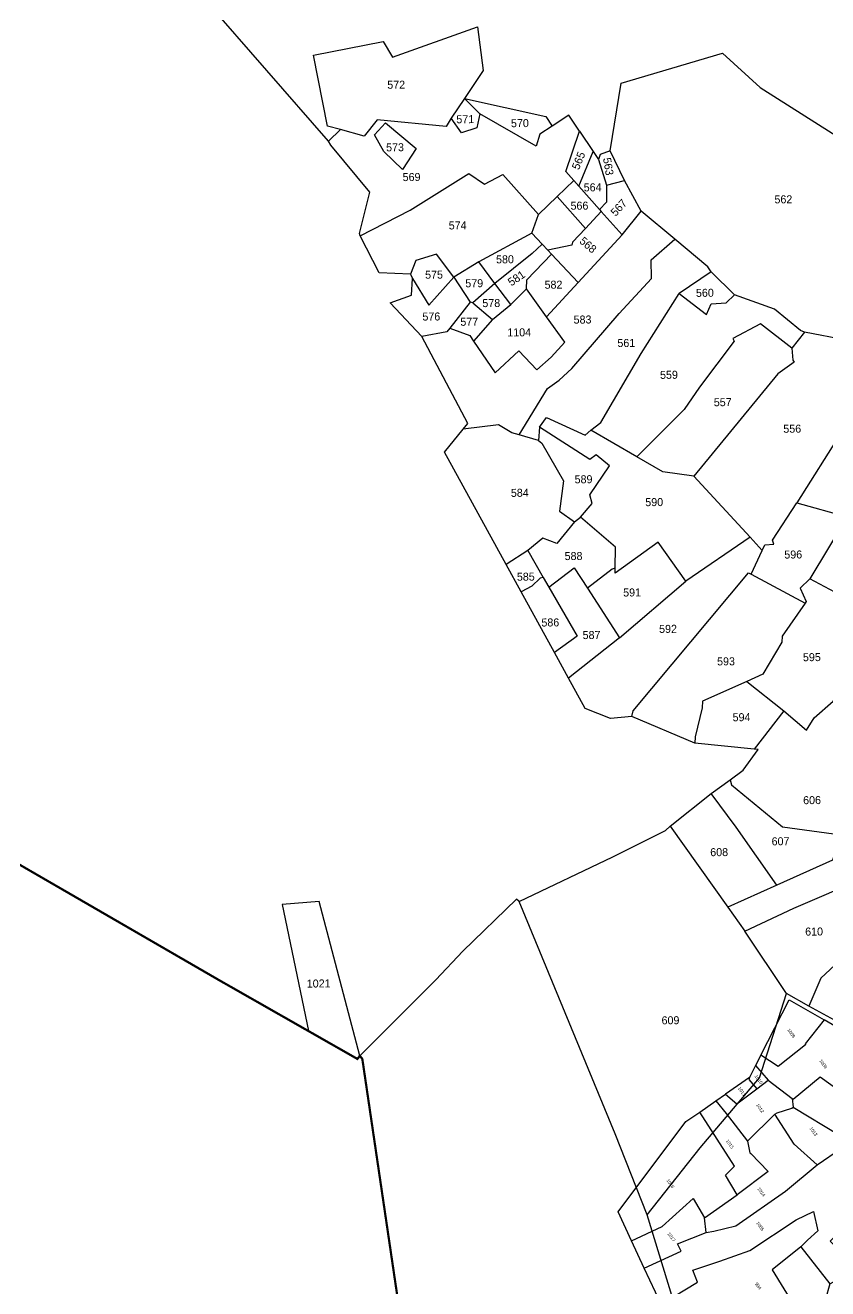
# Model space of a CAD drawing. Header units: metres. Extents: x 261643 to 264151, y 2159246 to 2161886.
# Drawn here: x 262522 to 262973, y 2160277 to 2160987 of the extents above; entities that cross this region are included whole.
import ezdxf

# ---------------------------------------------------------------- set-up
doc = ezdxf.new("R2010")
doc.units = ezdxf.units.M
doc.linetypes.add('DASHED', pattern=[0.75, 0.5, -0.25])
for name, color, linetype in [('POLY_PARCEL', 6, 'Continuous'), ('POLY_SUBPARCEL', 6, 'DASHED'), ('TEXT_MAPOUT', 7, 'Continuous'), ('TEXT_PARCEL', 7, 'Continuous'), ('V_BOUND_LINE', 7, 'Continuous')]:
    doc.layers.add(name, color=color, linetype=linetype)
doc.styles.add('TEXT_MAP', font='', dxfattribs={"height": 1.8})
doc.styles.get('TEXT_MAP').set_extended_font_data('Kruti Dev 050')

# ---------------------------------------------------------------- blocks, each defined once
blk = doc.blocks.new('159')
at = {"layer": 'POLY_PARCEL'}
for points in [[(322.94, 743.64), (294.63, 774.9), (259.44, 813.56)], [(325.64, 746.25), (322.7, 746.99), (319.26, 762.84), (334.82, 766.27), (337.04, 762.78), (356.05, 769.95), (357.5, 760.12), (353.38, 753.78)], [(386.36, 742.63), (388.57, 757.9), (411.28, 765.07), (419.84, 757.46), (464.28, 730.49)], [(353.38, 753.78), (350.48, 749.32)], [(353.38, 753.78), (371.79, 750.04), (373.25, 747.93)], [(356.88, 750.4), (356.88, 750.4), (353.38, 753.78)], [(356.88, 750.4), (356.3, 747.24), (352.85, 746.03), (350.48, 749.32)], [(373.25, 747.93), (370.47, 746.06), (369.75, 743.38), (356.88, 750.4)], [(379.43, 746.93), (376.97, 750.43), (373.25, 747.93)], [(350.48, 749.32), (349.35, 747.37), (333.87, 748.63), (331, 744.89), (325.64, 746.25)], [(335.69, 747.94), (342.76, 742.32), (339.77, 737.56), (335.46, 741.52), (333.31, 745.24), (335.69, 747.94)], [(322.94, 743.64), (325.64, 746.25)], [(378.3, 735.79), (376.47, 737.77), (379.43, 746.93)], [(379.43, 746.93), (382.57, 742.37)], [(330.52, 722.46), (330.3, 722.94), (332.48, 732.3), (323.5, 742.7), (322.94, 743.64)], [(379.45, 734.55), (382.57, 742.37)], [(382.57, 742.37), (383.8, 740.58)], [(386.36, 742.63), (384.17, 741.73), (383.8, 740.58)], [(389.7, 736), (386.36, 742.63)], [(383.8, 740.58), (385.69, 734.85)], [(330.52, 722.46), (341.67, 728.45), (354.66, 736.94), (358.24, 734.56), (362.37, 736.85), (370.51, 727.98)], [(374.65, 732.13), (378.3, 735.79)], [(379.45, 734.55), (378.3, 735.79)], [(385.69, 734.85), (389.7, 736)], [(393.6, 729.18), (389.7, 736)], [(384.25, 729.39), (379.45, 734.55)], [(385.69, 734.85), (385.79, 731.07), (384.25, 729.39)], [(370.51, 727.98), (374.65, 732.13)], [(381.15, 725.05), (374.65, 732.13)], [(369.08, 723.76), (370.51, 727.98)], [(384.65, 728.96), (381.15, 725.05)], [(384.25, 729.39), (384.65, 728.96)], [(384.65, 728.96), (389.44, 723.8)], [(389.44, 723.8), (393.6, 729.18)], [(401.29, 723.04), (393.6, 729.18)], [(381.15, 725.05), (378.33, 721.89), (378.19, 721.27), (372.76, 720.02)], [(341.95, 714.08), (334.9, 714.18), (330.52, 722.46)], [(369.08, 723.76), (357.34, 717.09)], [(367.12, 678.35), (373.29, 688.92), (375.87, 690.81), (378.67, 693.54), (389.12, 706.07), (396.25, 714.06), (396.04, 718.29), (401.29, 723.04)], [(371.48, 721.32), (369.08, 723.76)], [(389.44, 723.8), (379.77, 712.89)], [(409.65, 715.84), (408.88, 716.97), (401.29, 723.04)], [(371.48, 721.32), (369.28, 719.19), (360.98, 712.28)], [(368.11, 711.25), (368.16, 713.23), (373.62, 719.15)], [(372.76, 720.02), (371.48, 721.32)], [(373.62, 719.15), (372.76, 720.02)], [(379.77, 712.89), (373.62, 719.15)], [(351.77, 713.54), (347.76, 718.62), (343.1, 717.17), (341.95, 714.08)], [(357.34, 717.09), (351.77, 713.54), (351.77, 713.54)], [(360.98, 712.28), (357.34, 717.09)], [(344.8, 700.07), (337.49, 707.48), (342.28, 709.35), (342.42, 713.1)], [(341.95, 714.08), (342.42, 713.1)], [(342.42, 713.1), (346.24, 707.14), (351.77, 713.54)], [(351.77, 713.54), (355.5, 708.02)], [(409.65, 715.84), (402.49, 710.81)], [(414.95, 710.79), (409.65, 715.84)], [(360.98, 712.28), (356.12, 707.87)], [(364.71, 707.68), (360.98, 712.28)], [(364.71, 707.68), (368.11, 711.25)], [(372.79, 705), (368.11, 711.25)], [(379.77, 712.89), (372.79, 705)], [(383.18, 679.73), (385.45, 681.52), (394.21, 697.21), (402.49, 710.81)], [(402.49, 710.81), (408.78, 706.24), (409.75, 708.64), (413.09, 708.92), (414.95, 710.79)], [(430.9, 702.69), (430, 702.98), (424.01, 707.68), (414.95, 710.79)], [(451.92, 710.42), (445.31, 710.24), (442.34, 708.78), (441.77, 704.22), (440.39, 702.26), (440.27, 701.07), (430.9, 702.69)], [(355.5, 708.02), (351.03, 702.06)], [(356.12, 707.87), (355.5, 708.02)], [(356.12, 707.87), (360.63, 704.18)], [(360.63, 704.18), (364.71, 707.68)], [(356.45, 699.25), (361.45, 692.2), (366.65, 697.26), (370.81, 693.08), (373.95, 695.99), (377.01, 699.37), (372.79, 705)], [(351.03, 702.06), (350.41, 701.23), (344.8, 700.07)], [(351.03, 702.06), (355.55, 700.52), (356.45, 699.25)], [(360.63, 704.18), (356.45, 699.25)], [(428.09, 698.97), (420.97, 704.31), (414.74, 700.93), (415.06, 700.32), (407.44, 689.86), (404.14, 684.8), (393.7, 673.93)], [(430.9, 702.69), (428.09, 698.97)], [(354.5, 679.4), (355.54, 680.72), (344.8, 700.07)], [(428.09, 698.97), (428.35, 696.35), (428.66, 695.87), (425.08, 693.15), (406.55, 669.85)], [(371.68, 680.19), (373.17, 682.43), (381.93, 678.55), (383.18, 679.73)], [(364.73, 649.21), (350.37, 674.16), (354.5, 679.4)], [(367.12, 678.35), (365.47, 678.8), (362.4, 680.56), (354.5, 679.4)], [(371.68, 680.19), (371.44, 677.19)], [(381.28, 660.12), (383.79, 663.23), (383.27, 665.19), (387.57, 671.77), (384.54, 674.22), (383.13, 673.17), (371.68, 680.19)], [(393.7, 673.93), (383.18, 679.73)], [(439.66, 680.48), (429.83, 664.24)], [(371.44, 677.19), (367.12, 678.35)], [(371.44, 677.19), (372.27, 676.6), (377.29, 668.26), (376.52, 661.39), (379.94, 659.08)], [(406.55, 669.85), (399.57, 670.69), (393.7, 673.93)], [(406.55, 669.85), (419.53, 656.32)], [(422.24, 653.4), (422.81, 654.69), (424.83, 654.88), (424.55, 655.76), (429.83, 664.24)], [(429.83, 664.24), (441.23, 661.33)], [(379.94, 659.08), (376.06, 654.09), (372.89, 655.27), (369.52, 652.39)], [(379.94, 659.08), (381.28, 660.12)], [(389.28, 648.8), (389.24, 653.55), (381.28, 660.12)], [(441.23, 661.33), (433.1, 647.19)], [(419.53, 656.32), (405.23, 646.19)], [(419.53, 656.32), (422.24, 653.4)], [(405.23, 646.19), (398.8, 654.83), (389.29, 647.66), (389.28, 648.8)], [(369.52, 652.39), (364.73, 649.21)], [(369.52, 652.39), (373.13, 646.42)], [(419.88, 648.03), (422.24, 653.4)], [(368.23, 643.1), (364.73, 649.21)], [(374.44, 644.24), (380.04, 648.74), (383.12, 644.17)], [(389.28, 648.8), (388.58, 648.57), (383.12, 644.17)], [(393.64, 615.53), (393.87, 616.84), (419.29, 648.33), (419.88, 648.03)], [(419.88, 648.03), (432.17, 641.77)], [(373.13, 646.42), (372.39, 646.27), (370.57, 644.39), (368.23, 643.1)], [(373.13, 646.42), (374.44, 644.24)], [(390.53, 633.14), (405.23, 646.19)], [(433.1, 647.19), (430.99, 645.07), (432.35, 642.09), (432.17, 641.77)], [(444.89, 638.94), (439.4, 642.35), (439.93, 643.72), (433.1, 647.19)], [(375.93, 629.62), (368.23, 643.1)], [(374.44, 644.24), (381.02, 633.35), (375.93, 629.62)], [(383.12, 644.17), (390.53, 633.14)], [(432.17, 641.77), (427.09, 634.21), (427.09, 632.87), (422.96, 625.58), (419.36, 623.9)], [(390.53, 633.14), (379.2, 623.9)], [(379.2, 623.9), (375.93, 629.62)], [(427.79, 617.44), (432.98, 613.21), (434.65, 615.99), (438.84, 619.8), (444.65, 626.72)], [(393.64, 615.53), (388.82, 615.02), (383.08, 617.17), (379.2, 623.9)], [(419.36, 623.9), (409.43, 619.25), (409.43, 617.75), (407.94, 611.19), (407.91, 609.8)], [(419.36, 623.9), (427.79, 617.44)], [(427.79, 617.44), (421.3, 608.71)], [(407.91, 609.8), (393.64, 615.53)], [(421.3, 608.71), (407.91, 609.8)], [(415.98, 601.71), (418.88, 603.9), (422.21, 608.64), (421.3, 608.71)], [(411.77, 598.53), (415.98, 601.71)], [(415.98, 601.71), (416.31, 600.55), (427.97, 591.38), (441.23, 589.77), (439.34, 584.11), (426.97, 578.24)], [(402.74, 591.03), (411.77, 598.53)], [(426.97, 578.24), (417.6, 591.1), (411.77, 598.53)], [(369.02, 573.5), (389.94, 583.87), (401.68, 590.07), (402.74, 591.03)], [(402.74, 591.03), (416.02, 573.05)], [(419.95, 567.72), (430.91, 573.15), (446.68, 580.26), (452.33, 586.85)], [(459.76, 581.47), (458.31, 577.83), (437.27, 557.48), (434.65, 551.18)], [(426.97, 578.24), (416.02, 573.05)], [(369.02, 573.5), (368.43, 573.95), (356.61, 562.08), (350.66, 555.55), (333.85, 538.1)], [(333.85, 538.1), (324.04, 572.6), (315.77, 571.79), (322.16, 543.48)], [(399.14, 503.53), (391.61, 521.63), (369.02, 573.5)], [(416.02, 573.05), (419.95, 567.72)], [(429.6, 553.93), (429.6, 553.93), (419.95, 567.72)], [(399.14, 503.53), (410.79, 518.87), (423.88, 534.83), (429.6, 553.93)], [(434.65, 551.18), (429.6, 553.93)], [(445.52, 545.53), (434.65, 551.18)], [(451.55, 442.96), (450.16, 443), (445.58, 440.08), (439.16, 441.88), (434.47, 444.88), (417.54, 466.46), (407.13, 479.17), (399.14, 503.53)]]:
    blk.add_lwpolyline(points, dxfattribs=at)
at = {"layer": 'V_BOUND_LINE', "const_width": 0.5}
for points in [[(322.16, 543.48), (301.86, 554.54), (179.48, 622.31), (103.91, 663.57), (85.5, 673.36), (61.27, 686.96), (51.96, 691.81), (51.64, 693.22)], [(333.85, 538.1), (333.32, 537.4), (322.16, 543.48)], [(622.64, 98.49), (542.63, 163.3), (512.27, 178.86), (489.84, 190.97), (470.41, 201.04), (446.21, 229.89), (432.16, 246.86), (404.86, 298.69), (385.88, 360.54), (370.52, 411.59), (369.79, 415.03), (359, 438.11), (346.36, 465.81), (334.42, 537.43), (333.85, 538.1)]]:
    blk.add_lwpolyline(points, dxfattribs=at)
at = {"layer": 'TEXT_PARCEL', "style": 'TEXT_MAP'}
for s, rotation, p in [('572', 1.5436, (335.99, 755.63)), ('571', 1.5436, (351.67, 748.16)), ('570', 1.5436, (363.98, 747.5)), ('573', 1.5436, (335.98, 741.55)), ('565', 69.303, (379.44, 738.08)), ('563', 280.5578, (384.8, 740.89)), ('569', 1.5436, (339.83, 734.94)), ('564', 1.5436, (380.61, 733.38)), ('562', 1.5436, (423.58, 731.48)), ('566', 1.5436, (377.72, 729.2)), ('567', 48.4864, (387.9, 727.77)), ('574', 1.5436, (350.4, 724.26)), ('568', 320.3456, (379.69, 721.94)), ('580', 1.5436, (361.19, 716.83)), ('575', 1.5436, (345.29, 713.08)), ('579', 1.5436, (354.37, 711.32)), ('581', 35.2165, (364.7, 711.69)), ('582', 1.5436, (372.21, 711.33)), ('560', 1.5436, (406.31, 710.13)), ('578', 1.5436, (358.29, 706.94)), ('576', 1.5436, (344.86, 703.66)), ('577', 1.5436, (353.42, 702.65)), ('583', 1.5436, (378.89, 703.61)), ('1104', 1.5436, (364.02, 700.45)), ('561', 1.5436, (388.84, 698.53)), ('559', 1.5436, (398.57, 691.55)), ('557', 1.5436, (410.78, 685.62)), ('556', 1.5436, (426.53, 679.95)), ('589', 1.5436, (379.79, 667.71)), ('584', 1.5436, (365.5, 664.4)), ('590', 1.5436, (395.78, 662.87)), ('596', 1.5436, (427.28, 651.67)), ('588', 1.5436, (377.86, 650.41)), ('585', 1.5436, (367.2, 645.57)), ('591', 1.5436, (391.18, 642.47)), ('586', 1.5436, (372.91, 635.38)), ('587', 1.5436, (382.24, 632.73)), ('592', 1.5436, (399.42, 634.43)), ('593', 1.5436, (412.6, 627.37)), ('595', 1.5436, (431.9, 628.67)), ('594', 1.5436, (416.33, 614.88)), ('606', 1.5436, (432.54, 596.53)), ('607', 1.5436, (425.62, 587.15)), ('608', 1.5436, (411.86, 584.45)), ('610', 1.5436, (433.55, 567)), ('1021', 1.5436, (321.63, 553.23)), ('609', 1.5436, (401.61, 546.45))]:
    blk.add_text(s, height=1.8, rotation=rotation, dxfattribs=at).set_placement(p)
blk = doc.blocks.new('951')
at = {"layer": 'POLY_PARCEL'}
for points in [[(-837.99, 526.55), (-813.28, 535.26), (-812.43, 534.84)], [(-784.68, 475.3), (-785.52, 476.78), (-794, 505.27), (-808.6, 502.46), (-812.43, 534.84)], [(-812.43, 534.84), (-791.88, 524.74), (-784.65, 513.45), (-770.73, 490.24), (-769.58, 487.53), (-761.68, 473.9), (-770.24, 428.42)], [(-837.99, 526.55), (-864.1, 517.64)], [(-831.21, 497.48), (-837.99, 526.55)], [(-880.46, 512.1), (-864.1, 517.64)], [(-864.1, 517.64), (-856.01, 490.36), (-862.66, 486.28), (-857.35, 456.49)], [(-880.46, 512.1), (-899.08, 505.61)], [(-877.28, 455.58), (-870.1, 460.73), (-875.82, 482.05), (-880.46, 512.1)], [(-926.17, 496.14), (-899.08, 505.61)], [(-899.08, 505.61), (-893.8, 492.44), (-894.98, 482.71), (-893.39, 477.16), (-899.77, 470.1), (-898.41, 452.34)], [(-926.17, 496.14), (-935.73, 492.86), (-936.02, 492.39), (-953.2, 491.99), (-972.97, 482.67)], [(-947.1, 443.72), (-946.56, 444.04), (-948.38, 463.1), (-921.31, 473), (-926.17, 496.14)], [(-857.35, 456.49), (-845.39, 459.27), (-835.43, 458.05), (-846.77, 491.12), (-831.21, 497.48)], [(-831.21, 497.48), (-826.29, 497.87), (-820.5, 464.89), (-810, 467.83), (-806.81, 457.93)], [(-976.49, 442.86), (-992.85, 472.86), (-972.97, 482.67)], [(-972.97, 482.67), (-967.93, 466.46), (-967.39, 466.29), (-966.06, 447.24), (-976.49, 442.86)], [(-806.81, 457.93), (-791.56, 461.22), (-793.05, 473.18), (-784.68, 475.3)], [(-784.68, 475.3), (-777.63, 429.83), (-776.6, 428.41)], [(-898.41, 452.34), (-892.39, 452.68), (-884.06, 457.96), (-877.28, 455.58)], [(-775.68, 419.47), (-796.93, 418.09), (-799.54, 421.26), (-799.97, 431.77), (-806.81, 457.93)], [(-942.94, 441.4), (-915.93, 453.76), (-909.35, 450.69)], [(-909.35, 450.69), (-898.41, 452.34)], [(-877.28, 455.58), (-874.73, 441.25)], [(-855.7, 446.65), (-857.35, 456.49)], [(-909.44, 434.55), (-909.35, 450.69)], [(-874.73, 441.25), (-855.7, 446.65)], [(-855.7, 446.65), (-848.85, 431.04)], [(-976.49, 442.86), (-973.54, 437.37)], [(-973.54, 437.37), (-963.02, 438.51)], [(-973.54, 437.37), (-969.94, 430.82)], [(-963.02, 438.51), (-947.1, 443.72)], [(-962.6, 430.67), (-963.02, 438.51)], [(-947.1, 443.72), (-942.94, 441.4)], [(-945.4, 431.03), (-945.31, 432.5), (-942.9, 440.53), (-942.94, 441.4)], [(-849.77, 419.82), (-863.53, 418.11), (-870.83, 416.77), (-874.73, 441.25)], [(-969.94, 430.82), (-969.86, 414.91)], [(-969.94, 430.82), (-969.21, 429.87), (-962.6, 430.67)], [(-969.86, 414.91), (-961.87, 416.88), (-962.6, 430.67)], [(-909.44, 434.55), (-925.93, 430.45), (-945.4, 431.03)], [(-945.4, 431.03), (-941.67, 410.12)], [(-913.17, 363.2), (-911.4, 367.05), (-906.92, 378.67), (-907.34, 412.01), (-909.44, 434.55)], [(-849.77, 419.82), (-848.85, 431.04)], [(-848.85, 431.04), (-836.41, 429.97), (-833.55, 427.43), (-823.07, 419.79), (-822.12, 409.92)], [(-776.6, 428.41), (-770.24, 428.42)], [(-776.6, 428.41), (-775.68, 419.47)], [(-770.24, 428.42), (-768.89, 428.45), (-760.16, 400.77), (-755.99, 386.66), (-754.53, 366)], [(-894.5, 320.58), (-893.29, 343.89), (-900.23, 345.51), (-895.85, 360.52), (-891.44, 377.42), (-891.04, 407.92), (-889.38, 418.39), (-879.17, 414.34), (-878.19, 406.69), (-877.2, 401.67)], [(-851.45, 403.4), (-849.77, 419.82)], [(-822.12, 409.92), (-810.87, 411.31), (-796.84, 412.36), (-796.43, 400.96), (-790.55, 401.93), (-771.92, 403.24), (-775.68, 419.47)], [(-969.8, 408.31), (-969.86, 414.91)], [(-969.8, 408.31), (-960.83, 409.17), (-941.67, 410.12)], [(-941.67, 410.12), (-935.57, 407.7), (-935.01, 407.98), (-921.48, 410.22), (-920.53, 388.91)], [(-820.93, 392.29), (-821.6, 404.21), (-822.12, 409.92)], [(-969.7, 397.58), (-969.8, 408.31)], [(-877.2, 401.67), (-851.45, 403.4)], [(-851.45, 403.4), (-845.79, 396.75), (-834.4, 392.56), (-835.3, 356.71)], [(-932.37, 326.77), (-949.69, 329.61), (-969.76, 388.34), (-969.7, 397.58)], [(-920.53, 388.91), (-933.12, 389.8), (-934.35, 396.62), (-969.7, 397.58)], [(-877.2, 401.67), (-875.77, 381.58), (-854.03, 380.59), (-853.88, 357.89), (-852.92, 354.57), (-835.3, 356.71)], [(-920.34, 366.97), (-920.53, 388.91)], [(-828.45, 357.49), (-820.89, 358.35), (-820.93, 392.29)], [(-820.93, 392.29), (-812.74, 392.08), (-806.17, 381.3), (-781.01, 383.44), (-779.2, 383.85), (-766.49, 383.99), (-764.3, 367.88), (-764.56, 366.94)], [(-932.37, 326.77), (-929.49, 345.06), (-932.57, 367.88), (-920.34, 366.97)], [(-913.17, 363.2), (-920.34, 366.97)], [(-916.17, 324.12), (-912.32, 346.07), (-916.92, 346.66), (-913.17, 363.2)], [(-764.56, 366.94), (-765.03, 358.86), (-755.01, 358.58), (-753.89, 357.3), (-753.91, 357.63)], [(-754.53, 366), (-764.56, 366.94)], [(-753.91, 357.63), (-754.53, 366)], [(-835.3, 356.71), (-828.45, 357.49)], [(-753.91, 357.63), (-752.24, 337.74), (-762.38, 324.33), (-767.42, 324.01)], [(-766.8, 340.17), (-766.45, 349.01), (-795.19, 348.15), (-793.91, 342.59), (-793.17, 341.85)], [(-830.76, 340.03), (-849.81, 342.7), (-852.08, 321.46)], [(-793.17, 341.85), (-794.61, 336.67), (-794.41, 335.86), (-794.79, 334.77), (-822.51, 335.87), (-822.93, 338.93), (-830.76, 340.03)], [(-793.17, 341.85), (-784.73, 343.15), (-782.95, 341.47), (-782.16, 341.74)], [(-782.16, 341.74), (-776.22, 343.66), (-766.8, 340.17)], [(-781.44, 323.1), (-782.16, 341.74)], [(-767.42, 324.01), (-766.8, 340.17)], [(-916.17, 324.12), (-932.37, 326.77)], [(-894.5, 320.58), (-916.17, 324.12)], [(-852.08, 321.46), (-892.71, 320.94), (-894.5, 320.58)], [(-852.08, 321.46), (-819.01, 321.3), (-790.94, 322.47), (-781.44, 323.1)], [(-767.42, 324.01), (-781.44, 323.1)]]:
    blk.add_lwpolyline(points, dxfattribs=at)
at = {"layer": 'POLY_SUBPARCEL', "ltscale": 10}
blk.add_lwpolyline([(-830.76, 340.03), (-828.45, 357.49)], dxfattribs=at)
at = {"layer": 'TEXT_MAPOUT', "style": 'TEXT_MAP'}
blk.add_text('l-u-90', height=2.5, rotation=1.54358, dxfattribs=at).set_placement((-908.09, 548.91))
at = {"layer": 'TEXT_PARCEL', "style": 'TEXT_MAP'}
for s, p in [('1002', (-853.09, 491.3)), ('1001', (-811.35, 496.54)), ('1006', (-889.3, 482.12)), ('1003', (-871.43, 479.48)), ('1000', (-779.1, 479.98)), ('1007', (-912.02, 474.1)), ('1008', (-955.95, 467.57)), ('1009', (-979.81, 462.6)), ('1013', (-928.34, 442.2)), ('998', (-832.07, 447.06)), ('999', (-795.89, 445.49)), ('1010', (-968.97, 433.44)), ('1004', (-864.36, 431.62)), ('1011', (-968.68, 422.11)), ('1012', (-955.48, 425.2)), ('1015', (-948.56, 400.39)), ('1014', (-917.1, 399.82)), ('996', (-830.81, 393.88)), ('997', (-792.9, 396.82)), ('1005', (-902, 388.69)), ('995', (-845.1, 379.07)), ('994', (-874.77, 369.29)), ('1016', (-949.07, 361.14)), ('989', (-762.32, 362.1)), ('990', (-799.39, 358.41)), ('1017', (-924.55, 345.09)), ('991', (-783, 344.4)), ('992', (-776.07, 332.44)), ('993', (-817.45, 330.77))]:
    blk.add_text(s, height=1.8, rotation=1.54358, dxfattribs=at).set_placement(p)
blk = doc.blocks.new('ftygggh')
for name, p, xscale, yscale, zscale, rotation in [('159', (261837.69, 2159081.24), 2.499917840233066, 2.499917840233066, 2.499917840233066, 358.3245375875993), ('951', (263114.72, 2159316.2), 1.023751859268063, 1.023751859268063, 1.023751859268063, 303.7221592042038)]:
    blk.add_blockref(name, p, dxfattribs=dict(xscale=xscale, yscale=yscale, zscale=zscale, rotation=rotation))

msp = doc.modelspace()

# ---------------------------------------------------------------- block references
at = {"xscale": 0.9997551038469102, "yscale": 0.9997551038469102, "zscale": 0.9997551038469102, "rotation": 0.6100680186987699}
msp.add_blockref('ftygggh', (23075.01, -2138.58), dxfattribs=at)

doc.saveas('drawing.dxf')
